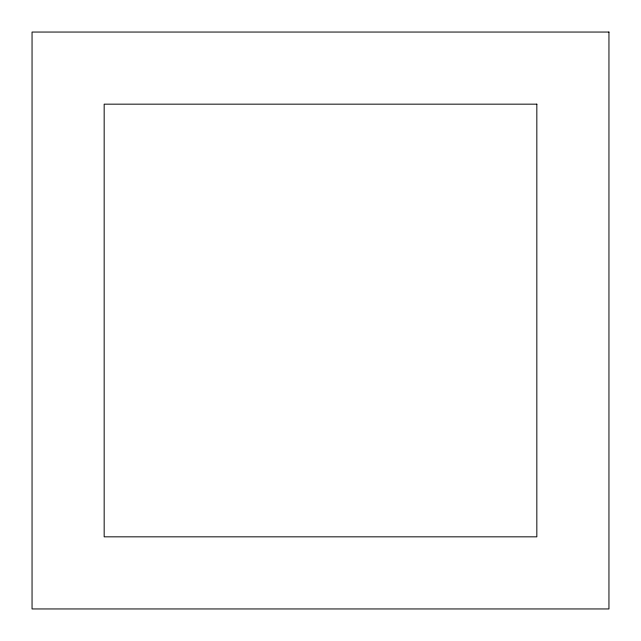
<?xml version="1.0" encoding="UTF-8"?>
<svg xmlns="http://www.w3.org/2000/svg" width="641" height="641" viewBox="0 0 641 641"><rect width="100%" height="100%" fill="white"/><g stroke="black" fill="none" stroke-linecap="round" stroke-linejoin="round"><path stroke-width="0.96" d="M608.95 32.05L32.05 32.05L32.05 608.95L608.95 608.95L608.95 32.05M536.837 104.163L104.163 104.163L104.163 536.837L536.837 536.837L536.837 104.163"/></g></svg>
